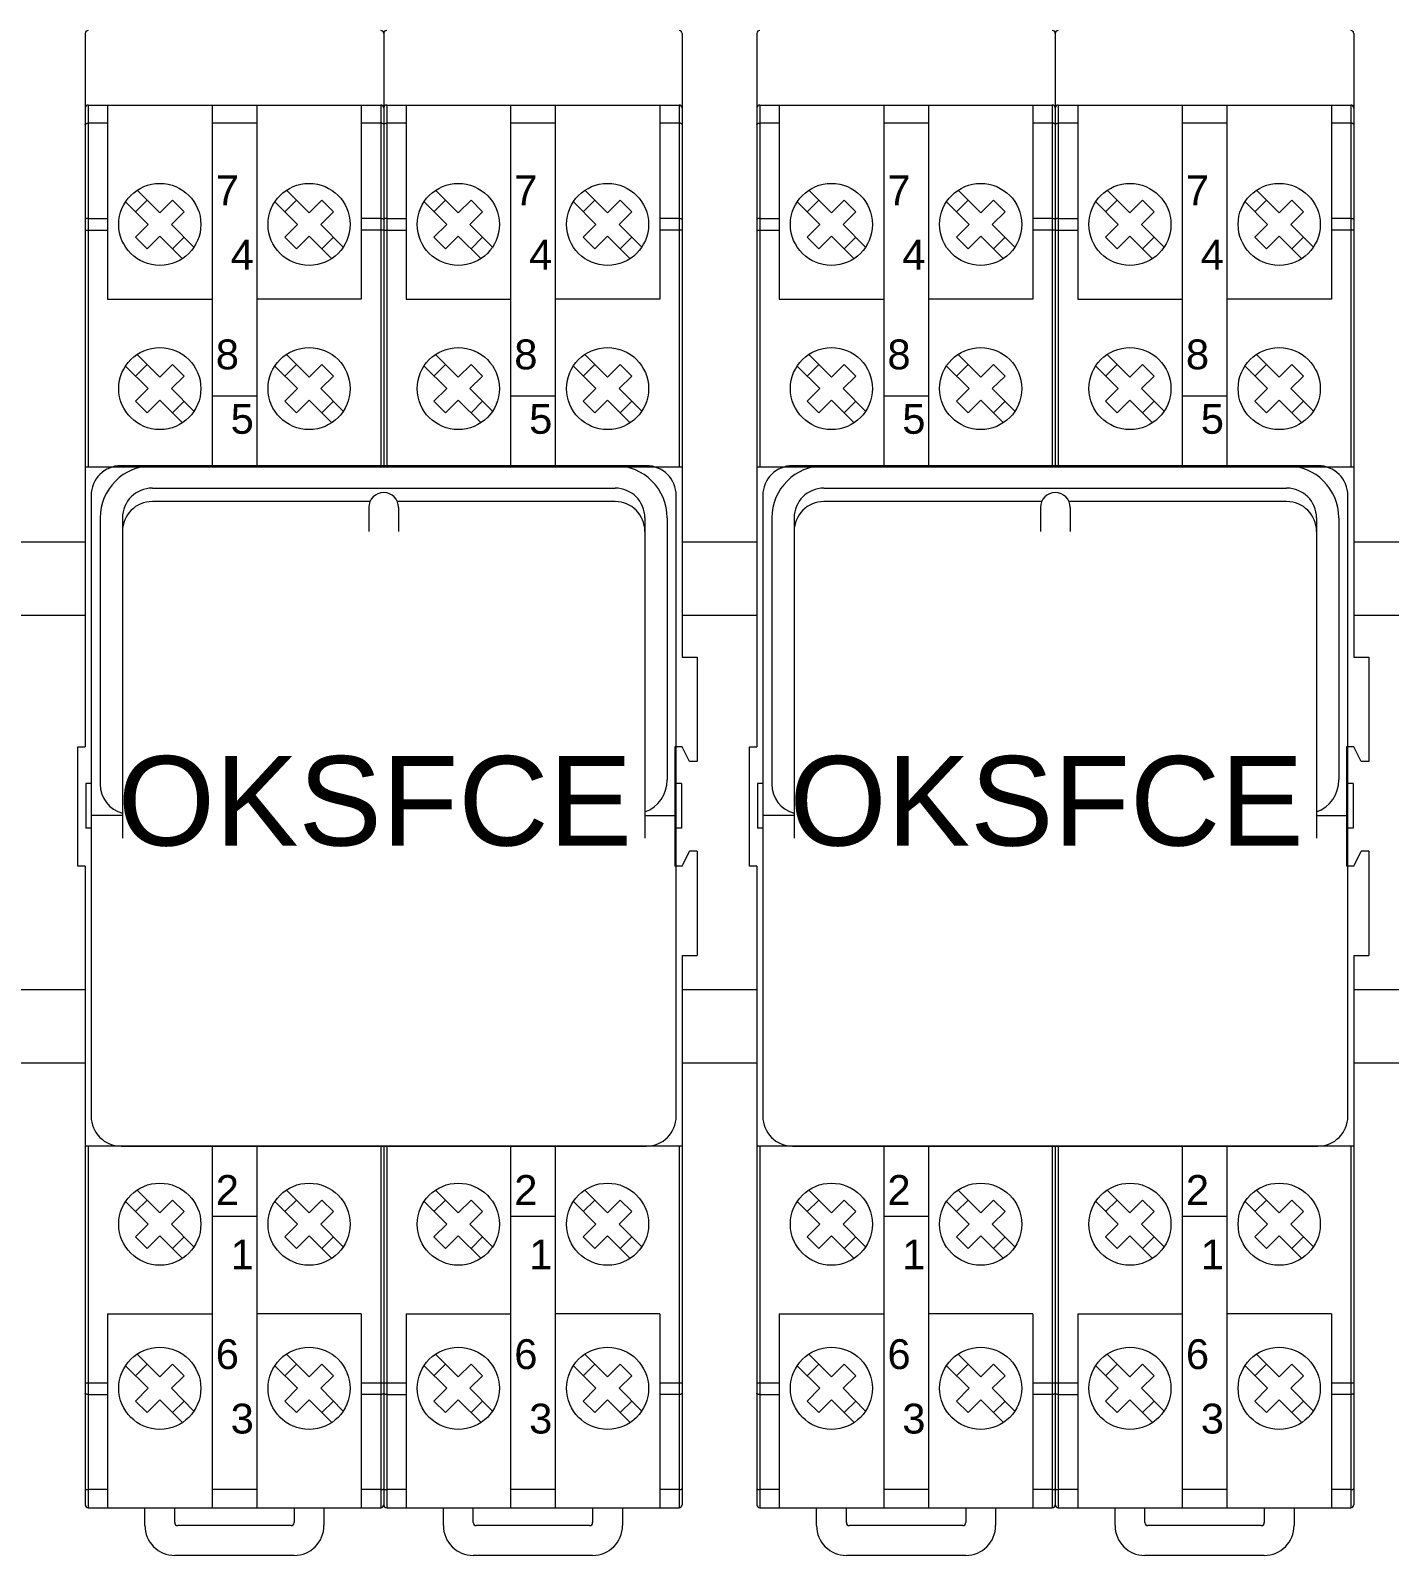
# Model space of a CAD drawing. Header units: millimetres. Extents: x 1359 to 3577, y 1336 to 3557.
# Drawn here: x 3193.5 to 3284.5, y 1929.4 to 2031.6 of the extents above; entities that cross this region are included whole.
import ezdxf

# ---------------------------------------------------------------- set-up
doc = ezdxf.new("R2010")
doc.units = ezdxf.units.MM
doc.set_wipeout_variables(frame=1)
doc.layers.add('000-PI-Oprema', color=30, linetype='Continuous', lineweight=5)
doc.layers.add('002-PI-Kabelska kanalica', color=150, linetype='Continuous')
doc.styles.get("Standard").update_dxf_attribs({"font": 'arial.ttf'})

msp = doc.modelspace()

# ---------------------------------------------------------------- linework, layer by layer
at = {"layer": '000-PI-Oprema', "color": 0, "linetype": 'ByBlock', "lineweight": 0}
for p, q in [((3197.35, 2026.56), (3216.95, 2026.56)), ((3198.65, 2026.56), (3198.65, 2013.56)), ((3215.65, 2026.56), (3215.65, 2013.56)), ((3217.35, 2026.56), (3236.95, 2026.56)), ((3218.65, 2026.56), (3218.65, 2013.56)), ((3235.65, 2026.56), (3235.65, 2013.56)), ((3242.35, 2026.56), (3261.95, 2026.56)), ((3243.65, 2026.56), (3243.65, 2013.56)), ((3260.65, 2026.56), (3260.65, 2013.56)), ((3262.35, 2026.56), (3281.95, 2026.56)), ((3263.65, 2026.56), (3263.65, 2013.56)), ((3280.65, 2026.56), (3280.65, 2013.56)), ((3198.65, 2025.34), (3197.35, 2025.34)), ((3208.65, 2025.34), (3205.65, 2025.34)), ((3216.95, 2025.34), (3215.65, 2025.34)), ((3218.65, 2025.34), (3217.35, 2025.34)), ((3228.65, 2025.34), (3225.65, 2025.34)), ((3236.95, 2025.34), (3235.65, 2025.34)), ((3243.65, 2025.34), (3242.35, 2025.34)), ((3253.65, 2025.34), (3250.65, 2025.34)), ((3261.95, 2025.34), (3260.65, 2025.34)), ((3263.65, 2025.34), (3262.35, 2025.34)), ((3273.65, 2025.34), (3270.65, 2025.34)), ((3281.95, 2025.34), (3280.65, 2025.34)), ((3200.63, 2020.85), (3202.15, 2019.33)), ((3210.63, 2020.85), (3212.15, 2019.33)), ((3220.63, 2020.85), (3222.15, 2019.33)), ((3230.63, 2020.85), (3232.15, 2019.33)), ((3245.63, 2020.85), (3247.15, 2019.33)), ((3255.63, 2020.85), (3257.15, 2019.33)), ((3265.63, 2020.85), (3267.15, 2019.33)), ((3275.63, 2020.85), (3277.15, 2019.33)), ((3199.86, 2020.07), (3201.37, 2018.56)), ((3200.52, 2019.4), (3201.3, 2020.18)), ((3202.15, 2019.33), (3203, 2020.18)), ((3203, 2020.18), (3203.78, 2019.4)), ((3209.86, 2020.07), (3211.37, 2018.56)), ((3210.52, 2019.4), (3211.3, 2020.18)), ((3212.15, 2019.33), (3213, 2020.18)), ((3213, 2020.18), (3213.78, 2019.4)), ((3219.86, 2020.07), (3221.37, 2018.56)), ((3220.52, 2019.4), (3221.3, 2020.18)), ((3222.15, 2019.33), (3223, 2020.18)), ((3223, 2020.18), (3223.78, 2019.4)), ((3229.86, 2020.07), (3231.37, 2018.56)), ((3230.52, 2019.4), (3231.3, 2020.18)), ((3232.15, 2019.33), (3233, 2020.18)), ((3233, 2020.18), (3233.78, 2019.4)), ((3244.86, 2020.07), (3246.37, 2018.56)), ((3245.52, 2019.4), (3246.3, 2020.18)), ((3247.15, 2019.33), (3248, 2020.18)), ((3248, 2020.18), (3248.78, 2019.4)), ((3254.86, 2020.07), (3256.37, 2018.56)), ((3255.52, 2019.4), (3256.3, 2020.18)), ((3257.15, 2019.33), (3258, 2020.18)), ((3258, 2020.18), (3258.78, 2019.4)), ((3264.86, 2020.07), (3266.37, 2018.56)), ((3265.52, 2019.4), (3266.3, 2020.18)), ((3267.15, 2019.33), (3268, 2020.18)), ((3268, 2020.18), (3268.78, 2019.4)), ((3274.86, 2020.07), (3276.37, 2018.56)), ((3275.52, 2019.4), (3276.3, 2020.18)), ((3277.15, 2019.33), (3278, 2020.18)), ((3278, 2020.18), (3278.78, 2019.4)), ((3197.35, 2018.96), (3198.65, 2018.96)), ((3200.52, 2017.71), (3201.37, 2018.56)), ((3202.93, 2018.56), (3203.78, 2019.4)), ((3202.93, 2018.56), (3204.44, 2017.04)), ((3210.52, 2017.71), (3211.37, 2018.56)), ((3212.93, 2018.56), (3213.78, 2019.4)), ((3212.93, 2018.56), (3214.44, 2017.04)), ((3216.95, 2018.96), (3215.65, 2018.96)), ((3217.35, 2018.96), (3218.65, 2018.96)), ((3220.52, 2017.71), (3221.37, 2018.56)), ((3222.93, 2018.56), (3223.78, 2019.4)), ((3222.93, 2018.56), (3224.44, 2017.04)), ((3230.52, 2017.71), (3231.37, 2018.56)), ((3232.93, 2018.56), (3233.78, 2019.4)), ((3232.93, 2018.56), (3234.44, 2017.04)), ((3236.95, 2018.96), (3235.65, 2018.96)), ((3242.35, 2018.96), (3243.65, 2018.96)), ((3245.52, 2017.71), (3246.37, 2018.56)), ((3247.93, 2018.56), (3248.78, 2019.4)), ((3247.93, 2018.56), (3249.44, 2017.04)), ((3255.52, 2017.71), (3256.37, 2018.56)), ((3257.93, 2018.56), (3258.78, 2019.4)), ((3257.93, 2018.56), (3259.44, 2017.04)), ((3261.95, 2018.96), (3260.65, 2018.96)), ((3262.35, 2018.96), (3263.65, 2018.96)), ((3265.52, 2017.71), (3266.37, 2018.56)), ((3267.93, 2018.56), (3268.78, 2019.4)), ((3267.93, 2018.56), (3269.44, 2017.04)), ((3275.52, 2017.71), (3276.37, 2018.56)), ((3277.93, 2018.56), (3278.78, 2019.4)), ((3277.93, 2018.56), (3279.44, 2017.04)), ((3281.95, 2018.96), (3280.65, 2018.96)), ((3197.15, 2018.18), (3198.65, 2018.18)), ((3200.52, 2017.71), (3201.3, 2016.93)), ((3201.3, 2016.93), (3202.15, 2017.78)), ((3202.15, 2017.78), (3203.67, 2016.26)), ((3203, 2016.93), (3203.78, 2017.71)), ((3210.52, 2017.71), (3211.3, 2016.93)), ((3211.3, 2016.93), (3212.15, 2017.78)), ((3212.15, 2017.78), (3213.67, 2016.26)), ((3213, 2016.93), (3213.78, 2017.71)), ((3217.15, 2018.18), (3215.65, 2018.18)), ((3217.15, 2018.18), (3218.65, 2018.18)), ((3220.52, 2017.71), (3221.3, 2016.93)), ((3221.3, 2016.93), (3222.15, 2017.78)), ((3222.15, 2017.78), (3223.67, 2016.26)), ((3223, 2016.93), (3223.78, 2017.71)), ((3230.52, 2017.71), (3231.3, 2016.93)), ((3231.3, 2016.93), (3232.15, 2017.78)), ((3232.15, 2017.78), (3233.67, 2016.26)), ((3233, 2016.93), (3233.78, 2017.71)), ((3237.15, 2018.18), (3235.65, 2018.18)), ((3242.15, 2018.18), (3243.65, 2018.18)), ((3245.52, 2017.71), (3246.3, 2016.93)), ((3246.3, 2016.93), (3247.15, 2017.78)), ((3247.15, 2017.78), (3248.67, 2016.26)), ((3248, 2016.93), (3248.78, 2017.71)), ((3255.52, 2017.71), (3256.3, 2016.93)), ((3256.3, 2016.93), (3257.15, 2017.78)), ((3257.15, 2017.78), (3258.67, 2016.26)), ((3258, 2016.93), (3258.78, 2017.71)), ((3262.15, 2018.18), (3260.65, 2018.18)), ((3262.15, 2018.18), (3263.65, 2018.18)), ((3265.52, 2017.71), (3266.3, 2016.93)), ((3266.3, 2016.93), (3267.15, 2017.78)), ((3267.15, 2017.78), (3268.67, 2016.26)), ((3268, 2016.93), (3268.78, 2017.71)), ((3275.52, 2017.71), (3276.3, 2016.93)), ((3276.3, 2016.93), (3277.15, 2017.78)), ((3277.15, 2017.78), (3278.67, 2016.26)), ((3278, 2016.93), (3278.78, 2017.71)), ((3282.15, 2018.18), (3280.65, 2018.18)), ((3198.65, 2013.56), (3205.65, 2013.56)), ((3215.65, 2013.56), (3208.65, 2013.56)), ((3218.65, 2013.56), (3225.65, 2013.56)), ((3235.65, 2013.56), (3228.65, 2013.56)), ((3243.65, 2013.56), (3250.65, 2013.56)), ((3260.65, 2013.56), (3253.65, 2013.56)), ((3263.65, 2013.56), (3270.65, 2013.56)), ((3280.65, 2013.56), (3273.65, 2013.56)), ((3200.63, 2009.85), (3202.15, 2008.33)), ((3210.63, 2009.85), (3212.15, 2008.33)), ((3220.63, 2009.85), (3222.15, 2008.33)), ((3230.63, 2009.85), (3232.15, 2008.33)), ((3245.63, 2009.85), (3247.15, 2008.33)), ((3255.63, 2009.85), (3257.15, 2008.33)), ((3265.63, 2009.85), (3267.15, 2008.33)), ((3275.63, 2009.85), (3277.15, 2008.33)), ((3199.86, 2009.07), (3201.37, 2007.56)), ((3200.52, 2008.4), (3201.3, 2009.18)), ((3202.15, 2008.33), (3203, 2009.18)), ((3202.93, 2007.56), (3203.78, 2008.4)), ((3203, 2009.18), (3203.78, 2008.4)), ((3209.86, 2009.07), (3211.37, 2007.56)), ((3210.52, 2008.4), (3211.3, 2009.18)), ((3212.15, 2008.33), (3213, 2009.18)), ((3212.93, 2007.56), (3213.78, 2008.4)), ((3213, 2009.18), (3213.78, 2008.4)), ((3219.86, 2009.07), (3221.37, 2007.56)), ((3220.52, 2008.4), (3221.3, 2009.18)), ((3222.15, 2008.33), (3223, 2009.18)), ((3222.93, 2007.56), (3223.78, 2008.4)), ((3223, 2009.18), (3223.78, 2008.4)), ((3229.86, 2009.07), (3231.37, 2007.56)), ((3230.52, 2008.4), (3231.3, 2009.18)), ((3232.15, 2008.33), (3233, 2009.18)), ((3232.93, 2007.56), (3233.78, 2008.4)), ((3233, 2009.18), (3233.78, 2008.4)), ((3244.86, 2009.07), (3246.37, 2007.56)), ((3245.52, 2008.4), (3246.3, 2009.18)), ((3247.15, 2008.33), (3248, 2009.18)), ((3247.93, 2007.56), (3248.78, 2008.4)), ((3248, 2009.18), (3248.78, 2008.4)), ((3254.86, 2009.07), (3256.37, 2007.56)), ((3255.52, 2008.4), (3256.3, 2009.18)), ((3257.15, 2008.33), (3258, 2009.18)), ((3257.93, 2007.56), (3258.78, 2008.4)), ((3258, 2009.18), (3258.78, 2008.4)), ((3264.86, 2009.07), (3266.37, 2007.56)), ((3265.52, 2008.4), (3266.3, 2009.18)), ((3267.15, 2008.33), (3268, 2009.18)), ((3267.93, 2007.56), (3268.78, 2008.4)), ((3268, 2009.18), (3268.78, 2008.4)), ((3274.86, 2009.07), (3276.37, 2007.56)), ((3275.52, 2008.4), (3276.3, 2009.18)), ((3277.15, 2008.33), (3278, 2009.18)), ((3277.93, 2007.56), (3278.78, 2008.4)), ((3278, 2009.18), (3278.78, 2008.4)), ((3200.52, 2006.71), (3201.37, 2007.56)), ((3202.93, 2007.56), (3204.44, 2006.04)), ((3210.52, 2006.71), (3211.37, 2007.56)), ((3212.93, 2007.56), (3214.44, 2006.04)), ((3220.52, 2006.71), (3221.37, 2007.56)), ((3222.93, 2007.56), (3224.44, 2006.04)), ((3230.52, 2006.71), (3231.37, 2007.56)), ((3232.93, 2007.56), (3234.44, 2006.04)), ((3245.52, 2006.71), (3246.37, 2007.56)), ((3247.93, 2007.56), (3249.44, 2006.04)), ((3255.52, 2006.71), (3256.37, 2007.56)), ((3257.93, 2007.56), (3259.44, 2006.04)), ((3265.52, 2006.71), (3266.37, 2007.56)), ((3267.93, 2007.56), (3269.44, 2006.04)), ((3275.52, 2006.71), (3276.37, 2007.56)), ((3277.93, 2007.56), (3279.44, 2006.04)), ((3200.52, 2006.71), (3201.3, 2005.93)), ((3201.3, 2005.93), (3202.15, 2006.78)), ((3202.15, 2006.78), (3203.67, 2005.26)), ((3203, 2005.93), (3203.78, 2006.71)), ((3208.65, 2007.04), (3205.65, 2007.04)), ((3210.52, 2006.71), (3211.3, 2005.93)), ((3211.3, 2005.93), (3212.15, 2006.78)), ((3212.15, 2006.78), (3213.67, 2005.26)), ((3213, 2005.93), (3213.78, 2006.71)), ((3220.52, 2006.71), (3221.3, 2005.93)), ((3221.3, 2005.93), (3222.15, 2006.78)), ((3222.15, 2006.78), (3223.67, 2005.26)), ((3223, 2005.93), (3223.78, 2006.71)), ((3228.65, 2007.04), (3225.65, 2007.04)), ((3230.52, 2006.71), (3231.3, 2005.93)), ((3231.3, 2005.93), (3232.15, 2006.78)), ((3232.15, 2006.78), (3233.67, 2005.26)), ((3233, 2005.93), (3233.78, 2006.71)), ((3245.52, 2006.71), (3246.3, 2005.93)), ((3246.3, 2005.93), (3247.15, 2006.78)), ((3247.15, 2006.78), (3248.67, 2005.26)), ((3248, 2005.93), (3248.78, 2006.71)), ((3253.65, 2007.04), (3250.65, 2007.04)), ((3255.52, 2006.71), (3256.3, 2005.93)), ((3256.3, 2005.93), (3257.15, 2006.78)), ((3257.15, 2006.78), (3258.67, 2005.26)), ((3258, 2005.93), (3258.78, 2006.71)), ((3265.52, 2006.71), (3266.3, 2005.93)), ((3266.3, 2005.93), (3267.15, 2006.78)), ((3267.15, 2006.78), (3268.67, 2005.26)), ((3268, 2005.93), (3268.78, 2006.71)), ((3273.65, 2007.04), (3270.65, 2007.04)), ((3275.52, 2006.71), (3276.3, 2005.93)), ((3276.3, 2005.93), (3277.15, 2006.78)), ((3277.15, 2006.78), (3278.67, 2005.26)), ((3278, 2005.93), (3278.78, 2006.71)), ((3238.15, 1989.56), (3238.15, 1982.56)), ((3283.15, 1989.56), (3283.15, 1982.56)), ((3238.15, 1976.56), (3238.15, 1969.56)), ((3283.15, 1976.56), (3283.15, 1969.56)), ((3199.86, 1953.07), (3201.37, 1951.56)), ((3200.52, 1952.4), (3201.3, 1953.18)), ((3200.63, 1953.85), (3202.15, 1952.33)), ((3202.15, 1952.33), (3203, 1953.18)), ((3203, 1953.18), (3203.78, 1952.4)), ((3209.86, 1953.07), (3211.37, 1951.56)), ((3210.52, 1952.4), (3211.3, 1953.18)), ((3210.63, 1953.85), (3212.15, 1952.33)), ((3212.15, 1952.33), (3213, 1953.18)), ((3213, 1953.18), (3213.78, 1952.4)), ((3219.86, 1953.07), (3221.37, 1951.56)), ((3220.52, 1952.4), (3221.3, 1953.18)), ((3220.63, 1953.85), (3222.15, 1952.33)), ((3222.15, 1952.33), (3223, 1953.18)), ((3223, 1953.18), (3223.78, 1952.4)), ((3229.86, 1953.07), (3231.37, 1951.56)), ((3230.52, 1952.4), (3231.3, 1953.18)), ((3230.63, 1953.85), (3232.15, 1952.33)), ((3232.15, 1952.33), (3233, 1953.18)), ((3233, 1953.18), (3233.78, 1952.4)), ((3244.86, 1953.07), (3246.37, 1951.56)), ((3245.52, 1952.4), (3246.3, 1953.18)), ((3245.63, 1953.85), (3247.15, 1952.33)), ((3247.15, 1952.33), (3248, 1953.18)), ((3248, 1953.18), (3248.78, 1952.4)), ((3254.86, 1953.07), (3256.37, 1951.56)), ((3255.52, 1952.4), (3256.3, 1953.18)), ((3255.63, 1953.85), (3257.15, 1952.33)), ((3257.15, 1952.33), (3258, 1953.18)), ((3258, 1953.18), (3258.78, 1952.4)), ((3264.86, 1953.07), (3266.37, 1951.56)), ((3265.52, 1952.4), (3266.3, 1953.18)), ((3265.63, 1953.85), (3267.15, 1952.33)), ((3267.15, 1952.33), (3268, 1953.18)), ((3268, 1953.18), (3268.78, 1952.4)), ((3274.86, 1953.07), (3276.37, 1951.56)), ((3275.52, 1952.4), (3276.3, 1953.18)), ((3275.63, 1953.85), (3277.15, 1952.33)), ((3277.15, 1952.33), (3278, 1953.18)), ((3278, 1953.18), (3278.78, 1952.4)), ((3202.93, 1951.56), (3203.78, 1952.4)), ((3208.65, 1952.07), (3205.65, 1952.07)), ((3212.93, 1951.56), (3213.78, 1952.4)), ((3222.93, 1951.56), (3223.78, 1952.4)), ((3228.65, 1952.07), (3225.65, 1952.07)), ((3232.93, 1951.56), (3233.78, 1952.4)), ((3247.93, 1951.56), (3248.78, 1952.4)), ((3253.65, 1952.07), (3250.65, 1952.07)), ((3257.93, 1951.56), (3258.78, 1952.4)), ((3267.93, 1951.56), (3268.78, 1952.4)), ((3273.65, 1952.07), (3270.65, 1952.07)), ((3277.93, 1951.56), (3278.78, 1952.4)), ((3200.52, 1950.71), (3201.37, 1951.56)), ((3202.93, 1951.56), (3204.44, 1950.04)), ((3210.52, 1950.71), (3211.37, 1951.56)), ((3212.93, 1951.56), (3214.44, 1950.04)), ((3220.52, 1950.71), (3221.37, 1951.56)), ((3222.93, 1951.56), (3224.44, 1950.04)), ((3230.52, 1950.71), (3231.37, 1951.56)), ((3232.93, 1951.56), (3234.44, 1950.04)), ((3245.52, 1950.71), (3246.37, 1951.56)), ((3247.93, 1951.56), (3249.44, 1950.04)), ((3255.52, 1950.71), (3256.37, 1951.56)), ((3257.93, 1951.56), (3259.44, 1950.04)), ((3265.52, 1950.71), (3266.37, 1951.56)), ((3267.93, 1951.56), (3269.44, 1950.04)), ((3275.52, 1950.71), (3276.37, 1951.56)), ((3277.93, 1951.56), (3279.44, 1950.04)), ((3200.52, 1950.71), (3201.3, 1949.93)), ((3201.3, 1949.93), (3202.15, 1950.78)), ((3202.15, 1950.78), (3203.67, 1949.26)), ((3203, 1949.93), (3203.78, 1950.71)), ((3210.52, 1950.71), (3211.3, 1949.93)), ((3211.3, 1949.93), (3212.15, 1950.78)), ((3212.15, 1950.78), (3213.67, 1949.26)), ((3213, 1949.93), (3213.78, 1950.71)), ((3220.52, 1950.71), (3221.3, 1949.93)), ((3221.3, 1949.93), (3222.15, 1950.78)), ((3222.15, 1950.78), (3223.67, 1949.26)), ((3223, 1949.93), (3223.78, 1950.71)), ((3230.52, 1950.71), (3231.3, 1949.93)), ((3231.3, 1949.93), (3232.15, 1950.78)), ((3232.15, 1950.78), (3233.67, 1949.26)), ((3233, 1949.93), (3233.78, 1950.71)), ((3245.52, 1950.71), (3246.3, 1949.93)), ((3246.3, 1949.93), (3247.15, 1950.78)), ((3247.15, 1950.78), (3248.67, 1949.26)), ((3248, 1949.93), (3248.78, 1950.71)), ((3255.52, 1950.71), (3256.3, 1949.93)), ((3256.3, 1949.93), (3257.15, 1950.78)), ((3257.15, 1950.78), (3258.67, 1949.26)), ((3258, 1949.93), (3258.78, 1950.71)), ((3265.52, 1950.71), (3266.3, 1949.93)), ((3266.3, 1949.93), (3267.15, 1950.78)), ((3267.15, 1950.78), (3268.67, 1949.26)), ((3268, 1949.93), (3268.78, 1950.71)), ((3275.52, 1950.71), (3276.3, 1949.93)), ((3276.3, 1949.93), (3277.15, 1950.78)), ((3277.15, 1950.78), (3278.67, 1949.26)), ((3278, 1949.93), (3278.78, 1950.71)), ((3198.65, 1945.56), (3198.65, 1932.56)), ((3198.65, 1945.56), (3205.65, 1945.56)), ((3215.65, 1945.56), (3208.65, 1945.56)), ((3215.65, 1945.56), (3215.65, 1932.56)), ((3218.65, 1945.56), (3218.65, 1932.56)), ((3218.65, 1945.56), (3225.65, 1945.56)), ((3235.65, 1945.56), (3228.65, 1945.56)), ((3235.65, 1945.56), (3235.65, 1932.56)), ((3243.65, 1945.56), (3243.65, 1932.56)), ((3243.65, 1945.56), (3250.65, 1945.56)), ((3260.65, 1945.56), (3253.65, 1945.56)), ((3260.65, 1945.56), (3260.65, 1932.56)), ((3263.65, 1945.56), (3263.65, 1932.56)), ((3263.65, 1945.56), (3270.65, 1945.56)), ((3280.65, 1945.56), (3273.65, 1945.56)), ((3280.65, 1945.56), (3280.65, 1932.56)), ((3200.63, 1942.85), (3202.15, 1941.33)), ((3210.63, 1942.85), (3212.15, 1941.33)), ((3220.63, 1942.85), (3222.15, 1941.33)), ((3230.63, 1942.85), (3232.15, 1941.33)), ((3245.63, 1942.85), (3247.15, 1941.33)), ((3255.63, 1942.85), (3257.15, 1941.33)), ((3265.63, 1942.85), (3267.15, 1941.33)), ((3275.63, 1942.85), (3277.15, 1941.33)), ((3199.86, 1942.07), (3201.37, 1940.56)), ((3200.52, 1941.4), (3201.3, 1942.18)), ((3202.15, 1941.33), (3203, 1942.18)), ((3203, 1942.18), (3203.78, 1941.4)), ((3209.86, 1942.07), (3211.37, 1940.56)), ((3210.52, 1941.4), (3211.3, 1942.18)), ((3212.15, 1941.33), (3213, 1942.18)), ((3213, 1942.18), (3213.78, 1941.4)), ((3219.86, 1942.07), (3221.37, 1940.56)), ((3220.52, 1941.4), (3221.3, 1942.18)), ((3222.15, 1941.33), (3223, 1942.18)), ((3223, 1942.18), (3223.78, 1941.4)), ((3229.86, 1942.07), (3231.37, 1940.56)), ((3230.52, 1941.4), (3231.3, 1942.18)), ((3232.15, 1941.33), (3233, 1942.18)), ((3233, 1942.18), (3233.78, 1941.4)), ((3244.86, 1942.07), (3246.37, 1940.56)), ((3245.52, 1941.4), (3246.3, 1942.18)), ((3247.15, 1941.33), (3248, 1942.18)), ((3248, 1942.18), (3248.78, 1941.4)), ((3254.86, 1942.07), (3256.37, 1940.56)), ((3255.52, 1941.4), (3256.3, 1942.18)), ((3257.15, 1941.33), (3258, 1942.18)), ((3258, 1942.18), (3258.78, 1941.4)), ((3264.86, 1942.07), (3266.37, 1940.56)), ((3265.52, 1941.4), (3266.3, 1942.18)), ((3267.15, 1941.33), (3268, 1942.18)), ((3268, 1942.18), (3268.78, 1941.4)), ((3274.86, 1942.07), (3276.37, 1940.56)), ((3275.52, 1941.4), (3276.3, 1942.18)), ((3277.15, 1941.33), (3278, 1942.18)), ((3278, 1942.18), (3278.78, 1941.4)), ((3197.15, 1940.93), (3198.65, 1940.93)), ((3202.93, 1940.56), (3203.78, 1941.4)), ((3212.93, 1940.56), (3213.78, 1941.4)), ((3215.65, 1940.93), (3217.15, 1940.93)), ((3217.15, 1940.93), (3218.65, 1940.93)), ((3222.93, 1940.56), (3223.78, 1941.4)), ((3232.93, 1940.56), (3233.78, 1941.4)), ((3235.65, 1940.93), (3237.15, 1940.93)), ((3242.15, 1940.93), (3243.65, 1940.93)), ((3247.93, 1940.56), (3248.78, 1941.4)), ((3257.93, 1940.56), (3258.78, 1941.4)), ((3260.65, 1940.93), (3262.15, 1940.93)), ((3262.15, 1940.93), (3263.65, 1940.93)), ((3267.93, 1940.56), (3268.78, 1941.4)), ((3277.93, 1940.56), (3278.78, 1941.4)), ((3280.65, 1940.93), (3282.15, 1940.93)), ((3197.35, 1940.15), (3198.65, 1940.15)), ((3200.52, 1939.71), (3201.37, 1940.56)), ((3201.3, 1938.93), (3202.15, 1939.78)), ((3202.15, 1939.78), (3203.67, 1938.26)), ((3202.93, 1940.56), (3204.44, 1939.04)), ((3210.52, 1939.71), (3211.37, 1940.56)), ((3211.3, 1938.93), (3212.15, 1939.78)), ((3212.15, 1939.78), (3213.67, 1938.26)), ((3212.93, 1940.56), (3214.44, 1939.04)), ((3216.95, 1940.15), (3215.65, 1940.15)), ((3217.35, 1940.15), (3218.65, 1940.15)), ((3220.52, 1939.71), (3221.37, 1940.56)), ((3221.3, 1938.93), (3222.15, 1939.78)), ((3222.15, 1939.78), (3223.67, 1938.26)), ((3222.93, 1940.56), (3224.44, 1939.04)), ((3230.52, 1939.71), (3231.37, 1940.56)), ((3231.3, 1938.93), (3232.15, 1939.78)), ((3232.15, 1939.78), (3233.67, 1938.26)), ((3232.93, 1940.56), (3234.44, 1939.04)), ((3236.95, 1940.15), (3235.65, 1940.15)), ((3242.35, 1940.15), (3243.65, 1940.15)), ((3245.52, 1939.71), (3246.37, 1940.56)), ((3246.3, 1938.93), (3247.15, 1939.78)), ((3247.15, 1939.78), (3248.67, 1938.26)), ((3247.93, 1940.56), (3249.44, 1939.04)), ((3255.52, 1939.71), (3256.37, 1940.56)), ((3256.3, 1938.93), (3257.15, 1939.78)), ((3257.15, 1939.78), (3258.67, 1938.26)), ((3257.93, 1940.56), (3259.44, 1939.04)), ((3261.95, 1940.15), (3260.65, 1940.15)), ((3262.35, 1940.15), (3263.65, 1940.15)), ((3265.52, 1939.71), (3266.37, 1940.56)), ((3266.3, 1938.93), (3267.15, 1939.78)), ((3267.15, 1939.78), (3268.67, 1938.26)), ((3267.93, 1940.56), (3269.44, 1939.04)), ((3275.52, 1939.71), (3276.37, 1940.56)), ((3276.3, 1938.93), (3277.15, 1939.78)), ((3277.15, 1939.78), (3278.67, 1938.26)), ((3277.93, 1940.56), (3279.44, 1939.04)), ((3281.95, 1940.15), (3280.65, 1940.15)), ((3200.52, 1939.71), (3201.3, 1938.93)), ((3203, 1938.93), (3203.78, 1939.71)), ((3210.52, 1939.71), (3211.3, 1938.93)), ((3213, 1938.93), (3213.78, 1939.71)), ((3220.52, 1939.71), (3221.3, 1938.93)), ((3223, 1938.93), (3223.78, 1939.71)), ((3230.52, 1939.71), (3231.3, 1938.93)), ((3233, 1938.93), (3233.78, 1939.71)), ((3245.52, 1939.71), (3246.3, 1938.93)), ((3248, 1938.93), (3248.78, 1939.71)), ((3255.52, 1939.71), (3256.3, 1938.93)), ((3258, 1938.93), (3258.78, 1939.71)), ((3265.52, 1939.71), (3266.3, 1938.93)), ((3268, 1938.93), (3268.78, 1939.71)), ((3275.52, 1939.71), (3276.3, 1938.93)), ((3278, 1938.93), (3278.78, 1939.71)), ((3198.65, 1933.77), (3197.35, 1933.77)), ((3208.65, 1933.77), (3205.65, 1933.77)), ((3216.95, 1933.77), (3215.65, 1933.77)), ((3218.65, 1933.77), (3217.35, 1933.77)), ((3228.65, 1933.77), (3225.65, 1933.77)), ((3236.95, 1933.77), (3235.65, 1933.77)), ((3243.65, 1933.77), (3242.35, 1933.77)), ((3253.65, 1933.77), (3250.65, 1933.77)), ((3261.95, 1933.77), (3260.65, 1933.77)), ((3263.65, 1933.77), (3262.35, 1933.77)), ((3273.65, 1933.77), (3270.65, 1933.77)), ((3281.95, 1933.77), (3280.65, 1933.77)), ((3197.35, 1932.56), (3216.95, 1932.56)), ((3201.15, 1931.36), (3201.15, 1932.56)), ((3203.15, 1931.56), (3203.15, 1932.56)), ((3203.15, 1931.56), (3203.15, 1932.56)), ((3211.15, 1932.56), (3211.15, 1931.56)), ((3211.15, 1932.56), (3211.15, 1931.56)), ((3213.15, 1932.56), (3213.15, 1931.36)), ((3217.35, 1932.56), (3236.95, 1932.56)), ((3221.15, 1931.36), (3221.15, 1932.56)), ((3223.15, 1931.56), (3223.15, 1932.56)), ((3231.15, 1932.56), (3231.15, 1931.56)), ((3233.15, 1932.56), (3233.15, 1931.36)), ((3242.35, 1932.56), (3261.95, 1932.56)), ((3246.15, 1931.36), (3246.15, 1932.56)), ((3248.15, 1931.56), (3248.15, 1932.56)), ((3248.15, 1931.56), (3248.15, 1932.56)), ((3256.15, 1932.56), (3256.15, 1931.56)), ((3256.15, 1932.56), (3256.15, 1931.56)), ((3258.15, 1932.56), (3258.15, 1931.36)), ((3262.35, 1932.56), (3281.95, 1932.56)), ((3266.15, 1931.36), (3266.15, 1932.56)), ((3268.15, 1931.56), (3268.15, 1932.56)), ((3276.15, 1932.56), (3276.15, 1931.56)), ((3278.15, 1932.56), (3278.15, 1931.36)), ((3210.95, 1931.36), (3203.35, 1931.36)), ((3210.95, 1931.36), (3203.35, 1931.36)), ((3230.95, 1931.36), (3223.35, 1931.36)), ((3255.95, 1931.36), (3248.35, 1931.36)), ((3255.95, 1931.36), (3248.35, 1931.36)), ((3275.95, 1931.36), (3268.35, 1931.36)), ((3211.15, 1929.36), (3203.15, 1929.36)), ((3231.15, 1929.36), (3223.15, 1929.36)), ((3256.15, 1929.36), (3248.15, 1929.36)), ((3276.15, 1929.36), (3268.15, 1929.36))]:
    msp.add_line(p, q, dxfattribs=at)
for points in [[(3197.15, 2025.26), (3197.15, 2025.27), (3197.16, 2025.28), (3197.16, 2025.29), (3197.18, 2025.3), (3197.19, 2025.31), (3197.21, 2025.32), (3197.23, 2025.32), (3197.25, 2025.33), (3197.27, 2025.34), (3197.3, 2025.34), (3197.32, 2025.34), (3197.35, 2025.34)], [(3217.15, 2025.26), (3217.15, 2025.27), (3217.14, 2025.28), (3217.13, 2025.29), (3217.12, 2025.3), (3217.11, 2025.31), (3217.09, 2025.32), (3217.07, 2025.32), (3217.05, 2025.33), (3217.03, 2025.34), (3217, 2025.34), (3216.98, 2025.34), (3216.95, 2025.34)], [(3217.15, 2025.26), (3217.15, 2025.27), (3217.16, 2025.28), (3217.16, 2025.29), (3217.18, 2025.3), (3217.19, 2025.31), (3217.21, 2025.32), (3217.23, 2025.32), (3217.25, 2025.33), (3217.27, 2025.34), (3217.3, 2025.34), (3217.32, 2025.34), (3217.35, 2025.34)], [(3237.15, 2025.26), (3237.15, 2025.27), (3237.14, 2025.28), (3237.13, 2025.29), (3237.12, 2025.3), (3237.11, 2025.31), (3237.09, 2025.32), (3237.07, 2025.32), (3237.05, 2025.33), (3237.03, 2025.34), (3237, 2025.34), (3236.98, 2025.34), (3236.95, 2025.34)], [(3242.15, 2025.26), (3242.15, 2025.27), (3242.16, 2025.28), (3242.16, 2025.29), (3242.18, 2025.3), (3242.19, 2025.31), (3242.21, 2025.32), (3242.23, 2025.32), (3242.25, 2025.33), (3242.27, 2025.34), (3242.3, 2025.34), (3242.32, 2025.34), (3242.35, 2025.34)], [(3262.15, 2025.26), (3262.15, 2025.27), (3262.14, 2025.28), (3262.13, 2025.29), (3262.12, 2025.3), (3262.11, 2025.31), (3262.09, 2025.32), (3262.07, 2025.32), (3262.05, 2025.33), (3262.03, 2025.34), (3262, 2025.34), (3261.98, 2025.34), (3261.95, 2025.34)], [(3262.15, 2025.26), (3262.15, 2025.27), (3262.16, 2025.28), (3262.16, 2025.29), (3262.18, 2025.3), (3262.19, 2025.31), (3262.21, 2025.32), (3262.23, 2025.32), (3262.25, 2025.33), (3262.27, 2025.34), (3262.3, 2025.34), (3262.32, 2025.34), (3262.35, 2025.34)], [(3282.15, 2025.26), (3282.15, 2025.27), (3282.14, 2025.28), (3282.13, 2025.29), (3282.12, 2025.3), (3282.11, 2025.31), (3282.09, 2025.32), (3282.07, 2025.32), (3282.05, 2025.33), (3282.03, 2025.34), (3282, 2025.34), (3281.98, 2025.34), (3281.95, 2025.34)], [(3197.35, 2018.96), (3197.32, 2018.96), (3197.3, 2018.96), (3197.27, 2018.96), (3197.25, 2018.95), (3197.23, 2018.95), (3197.21, 2018.94), (3197.19, 2018.93), (3197.18, 2018.92), (3197.16, 2018.92), (3197.16, 2018.91), (3197.15, 2018.9), (3197.15, 2018.89)], [(3216.95, 2018.96), (3216.98, 2018.96), (3217, 2018.96), (3217.03, 2018.96), (3217.05, 2018.95), (3217.07, 2018.95), (3217.09, 2018.94), (3217.11, 2018.93), (3217.12, 2018.92), (3217.13, 2018.92), (3217.14, 2018.91), (3217.15, 2018.9), (3217.15, 2018.89)], [(3217.35, 2018.96), (3217.32, 2018.96), (3217.3, 2018.96), (3217.27, 2018.96), (3217.25, 2018.95), (3217.23, 2018.95), (3217.21, 2018.94), (3217.19, 2018.93), (3217.18, 2018.92), (3217.16, 2018.92), (3217.16, 2018.91), (3217.15, 2018.9), (3217.15, 2018.89)], [(3236.95, 2018.96), (3236.98, 2018.96), (3237, 2018.96), (3237.03, 2018.96), (3237.05, 2018.95), (3237.07, 2018.95), (3237.09, 2018.94), (3237.11, 2018.93), (3237.12, 2018.92), (3237.13, 2018.92), (3237.14, 2018.91), (3237.15, 2018.9), (3237.15, 2018.89)], [(3242.35, 2018.96), (3242.32, 2018.96), (3242.3, 2018.96), (3242.27, 2018.96), (3242.25, 2018.95), (3242.23, 2018.95), (3242.21, 2018.94), (3242.19, 2018.93), (3242.18, 2018.92), (3242.16, 2018.92), (3242.16, 2018.91), (3242.15, 2018.9), (3242.15, 2018.89)], [(3261.95, 2018.96), (3261.98, 2018.96), (3262, 2018.96), (3262.03, 2018.96), (3262.05, 2018.95), (3262.07, 2018.95), (3262.09, 2018.94), (3262.11, 2018.93), (3262.12, 2018.92), (3262.13, 2018.92), (3262.14, 2018.91), (3262.15, 2018.9), (3262.15, 2018.89)], [(3262.35, 2018.96), (3262.32, 2018.96), (3262.3, 2018.96), (3262.27, 2018.96), (3262.25, 2018.95), (3262.23, 2018.95), (3262.21, 2018.94), (3262.19, 2018.93), (3262.18, 2018.92), (3262.16, 2018.92), (3262.16, 2018.91), (3262.15, 2018.9), (3262.15, 2018.89)], [(3281.95, 2018.96), (3281.98, 2018.96), (3282, 2018.96), (3282.03, 2018.96), (3282.05, 2018.95), (3282.07, 2018.95), (3282.09, 2018.94), (3282.11, 2018.93), (3282.12, 2018.92), (3282.13, 2018.92), (3282.14, 2018.91), (3282.15, 2018.9), (3282.15, 2018.89)], [(3197.35, 1940.15), (3197.32, 1940.15), (3197.3, 1940.15), (3197.27, 1940.15), (3197.25, 1940.16), (3197.23, 1940.16), (3197.21, 1940.17), (3197.19, 1940.18), (3197.18, 1940.19), (3197.16, 1940.2), (3197.16, 1940.21), (3197.15, 1940.22), (3197.15, 1940.23)], [(3217.15, 1940.23), (3217.15, 1940.22), (3217.14, 1940.21), (3217.13, 1940.2), (3217.12, 1940.19), (3217.11, 1940.18), (3217.09, 1940.17), (3217.07, 1940.16), (3217.05, 1940.16), (3217.03, 1940.15), (3217, 1940.15), (3216.98, 1940.15), (3216.95, 1940.15)], [(3217.35, 1940.15), (3217.32, 1940.15), (3217.3, 1940.15), (3217.27, 1940.15), (3217.25, 1940.16), (3217.23, 1940.16), (3217.21, 1940.17), (3217.19, 1940.18), (3217.18, 1940.19), (3217.16, 1940.2), (3217.16, 1940.21), (3217.15, 1940.22), (3217.15, 1940.23)], [(3237.15, 1940.23), (3237.15, 1940.22), (3237.14, 1940.21), (3237.13, 1940.2), (3237.12, 1940.19), (3237.11, 1940.18), (3237.09, 1940.17), (3237.07, 1940.16), (3237.05, 1940.16), (3237.03, 1940.15), (3237, 1940.15), (3236.98, 1940.15), (3236.95, 1940.15)], [(3242.35, 1940.15), (3242.32, 1940.15), (3242.3, 1940.15), (3242.27, 1940.15), (3242.25, 1940.16), (3242.23, 1940.16), (3242.21, 1940.17), (3242.19, 1940.18), (3242.18, 1940.19), (3242.16, 1940.2), (3242.16, 1940.21), (3242.15, 1940.22), (3242.15, 1940.23)], [(3262.15, 1940.23), (3262.15, 1940.22), (3262.14, 1940.21), (3262.13, 1940.2), (3262.12, 1940.19), (3262.11, 1940.18), (3262.09, 1940.17), (3262.07, 1940.16), (3262.05, 1940.16), (3262.03, 1940.15), (3262, 1940.15), (3261.98, 1940.15), (3261.95, 1940.15)], [(3262.35, 1940.15), (3262.32, 1940.15), (3262.3, 1940.15), (3262.27, 1940.15), (3262.25, 1940.16), (3262.23, 1940.16), (3262.21, 1940.17), (3262.19, 1940.18), (3262.18, 1940.19), (3262.16, 1940.2), (3262.16, 1940.21), (3262.15, 1940.22), (3262.15, 1940.23)], [(3282.15, 1940.23), (3282.15, 1940.22), (3282.14, 1940.21), (3282.13, 1940.2), (3282.12, 1940.19), (3282.11, 1940.18), (3282.09, 1940.17), (3282.07, 1940.16), (3282.05, 1940.16), (3282.03, 1940.15), (3282, 1940.15), (3281.98, 1940.15), (3281.95, 1940.15)], [(3197.15, 1933.85), (3197.15, 1933.84), (3197.16, 1933.83), (3197.16, 1933.82), (3197.18, 1933.81), (3197.19, 1933.8), (3197.21, 1933.79), (3197.23, 1933.79), (3197.25, 1933.78), (3197.27, 1933.78), (3197.3, 1933.77), (3197.32, 1933.77), (3197.35, 1933.77)], [(3216.95, 1933.77), (3216.98, 1933.77), (3217, 1933.77), (3217.03, 1933.78), (3217.05, 1933.78), (3217.07, 1933.79), (3217.09, 1933.79), (3217.11, 1933.8), (3217.12, 1933.81), (3217.13, 1933.82), (3217.14, 1933.83), (3217.15, 1933.84), (3217.15, 1933.85)], [(3217.15, 1933.85), (3217.15, 1933.84), (3217.16, 1933.83), (3217.16, 1933.82), (3217.18, 1933.81), (3217.19, 1933.8), (3217.21, 1933.79), (3217.23, 1933.79), (3217.25, 1933.78), (3217.27, 1933.78), (3217.3, 1933.77), (3217.32, 1933.77), (3217.35, 1933.77)], [(3236.95, 1933.77), (3236.98, 1933.77), (3237, 1933.77), (3237.03, 1933.78), (3237.05, 1933.78), (3237.07, 1933.79), (3237.09, 1933.79), (3237.11, 1933.8), (3237.12, 1933.81), (3237.13, 1933.82), (3237.14, 1933.83), (3237.15, 1933.84), (3237.15, 1933.85)], [(3242.15, 1933.85), (3242.15, 1933.84), (3242.16, 1933.83), (3242.16, 1933.82), (3242.18, 1933.81), (3242.19, 1933.8), (3242.21, 1933.79), (3242.23, 1933.79), (3242.25, 1933.78), (3242.27, 1933.78), (3242.3, 1933.77), (3242.32, 1933.77), (3242.35, 1933.77)], [(3261.95, 1933.77), (3261.98, 1933.77), (3262, 1933.77), (3262.03, 1933.78), (3262.05, 1933.78), (3262.07, 1933.79), (3262.09, 1933.79), (3262.11, 1933.8), (3262.12, 1933.81), (3262.13, 1933.82), (3262.14, 1933.83), (3262.15, 1933.84), (3262.15, 1933.85)], [(3262.15, 1933.85), (3262.15, 1933.84), (3262.16, 1933.83), (3262.16, 1933.82), (3262.18, 1933.81), (3262.19, 1933.8), (3262.21, 1933.79), (3262.23, 1933.79), (3262.25, 1933.78), (3262.27, 1933.78), (3262.3, 1933.77), (3262.32, 1933.77), (3262.35, 1933.77)], [(3281.95, 1933.77), (3281.98, 1933.77), (3282, 1933.77), (3282.03, 1933.78), (3282.05, 1933.78), (3282.07, 1933.79), (3282.09, 1933.79), (3282.11, 1933.8), (3282.12, 1933.81), (3282.13, 1933.82), (3282.14, 1933.83), (3282.15, 1933.84), (3282.15, 1933.85)]]:
    msp.add_lwpolyline(points, dxfattribs=at)
for centre in [(3202.15, 2018.56), (3212.15, 2018.56), (3222.15, 2018.56), (3232.15, 2018.56), (3247.15, 2018.56), (3257.15, 2018.56), (3267.15, 2018.56), (3277.15, 2018.56), (3202.15, 2007.56), (3212.15, 2007.56), (3222.15, 2007.56), (3232.15, 2007.56), (3247.15, 2007.56), (3257.15, 2007.56), (3267.15, 2007.56), (3277.15, 2007.56), (3202.15, 1951.56), (3212.15, 1951.56), (3222.15, 1951.56), (3232.15, 1951.56), (3247.15, 1951.56), (3257.15, 1951.56), (3267.15, 1951.56), (3277.15, 1951.56), (3202.15, 1940.56), (3212.15, 1940.56), (3222.15, 1940.56), (3232.15, 1940.56), (3247.15, 1940.56), (3257.15, 1940.56), (3267.15, 1940.56), (3277.15, 1940.56)]:
    msp.add_circle(centre, 2.75, dxfattribs=at)
for centre, radius, start, end in [((3197.35, 2031.36), 0.2, 90, 180), ((3216.95, 2031.36), 0.2, 0, 90), ((3217.35, 2031.36), 0.2, 90, 180), ((3236.95, 2031.36), 0.2, 0, 90), ((3242.35, 2031.36), 0.2, 90, 180), ((3261.95, 2031.36), 0.2, 0, 90), ((3262.35, 2031.36), 0.2, 90, 180), ((3281.95, 2031.36), 0.2, 0, 90), ((3197.35, 2026.36), 0.2, 90, 180), ((3216.95, 2026.36), 0.2, 0, 90), ((3217.35, 2026.36), 0.2, 90, 180), ((3236.95, 2026.36), 0.2, 0, 90), ((3242.35, 2026.36), 0.2, 90, 180), ((3261.95, 2026.36), 0.2, 0, 90), ((3262.35, 2026.36), 0.2, 90, 180), ((3281.95, 2026.36), 0.2, 0, 90), ((3197.35, 1932.76), 0.2, 180, 270), ((3216.95, 1932.76), 0.2, 270, 0), ((3217.35, 1932.76), 0.2, 180, 270), ((3236.95, 1932.76), 0.2, 270, 0), ((3242.35, 1932.76), 0.2, 180, 270), ((3261.95, 1932.76), 0.2, 270, 0), ((3262.35, 1932.76), 0.2, 180, 270), ((3281.95, 1932.76), 0.2, 270, 0), ((3203.15, 1931.36), 2, 180, 270), ((3203.35, 1931.56), 0.2, 180, 270), ((3203.35, 1931.56), 0.2, 180, 270), ((3210.95, 1931.56), 0.2, 270, 0), ((3210.95, 1931.56), 0.2, 270, 0), ((3211.15, 1931.36), 2, 270, 0), ((3223.15, 1931.36), 2, 180, 270), ((3223.35, 1931.56), 0.2, 180, 270), ((3230.95, 1931.56), 0.2, 270, 0), ((3231.15, 1931.36), 2, 270, 0), ((3248.15, 1931.36), 2, 180, 270), ((3248.35, 1931.56), 0.2, 180, 270), ((3248.35, 1931.56), 0.2, 180, 270), ((3255.95, 1931.56), 0.2, 270, 0), ((3255.95, 1931.56), 0.2, 270, 0), ((3256.15, 1931.36), 2, 270, 0), ((3268.15, 1931.36), 2, 180, 270), ((3268.35, 1931.56), 0.2, 180, 270), ((3275.95, 1931.56), 0.2, 270, 0), ((3276.15, 1931.36), 2, 270, 0)]:
    msp.add_arc(centre, radius, start, end, dxfattribs=at)

# ---------------------------------------------------------------- texts
at = {"layer": '000-PI-Oprema', "color": 0, "linetype": 'ByBlock', "lineweight": 0, "char_height": 1.9995, "width": 2.5471}
for s, insert, attachment_point in [('{\\fArial|b0|i0|c0|p34;7}', (3205.9, 2021.85), 1), ('{\\fArial|b0|i0|c0|p34;7}', (3225.9, 2021.85), 1), ('{\\fArial|b0|i0|c0|p34;7}', (3250.9, 2021.85), 1), ('{\\fArial|b0|i0|c0|p34;7}', (3270.9, 2021.85), 1), ('{\\fArial|b0|i0|c0|p34;4}', (3208.45, 2017.53), 3), ('{\\fArial|b0|i0|c0|p34;4}', (3228.45, 2017.53), 3), ('{\\fArial|b0|i0|c0|p34;4}', (3253.45, 2017.53), 3), ('{\\fArial|b0|i0|c0|p34;4}', (3273.45, 2017.53), 3), ('{\\fArial|b0|i0|c0|p34;8}', (3205.9, 2010.85), 1), ('{\\fArial|b0|i0|c0|p34;8}', (3225.9, 2010.85), 1), ('{\\fArial|b0|i0|c0|p34;8}', (3250.9, 2010.85), 1), ('{\\fArial|b0|i0|c0|p34;8}', (3270.9, 2010.85), 1), ('{\\fArial|b0|i0|c0|p34;5}', (3208.45, 2006.53), 3), ('{\\fArial|b0|i0|c0|p34;5}', (3228.45, 2006.53), 3), ('{\\fArial|b0|i0|c0|p34;5}', (3253.45, 2006.53), 3), ('{\\fArial|b0|i0|c0|p34;5}', (3273.45, 2006.53), 3), ('{\\fArial|b0|i0|c0|p34;2}', (3205.9, 1954.85), 1), ('{\\fArial|b0|i0|c0|p34;2}', (3225.9, 1954.85), 1), ('{\\fArial|b0|i0|c0|p34;2}', (3250.9, 1954.85), 1), ('{\\fArial|b0|i0|c0|p34;2}', (3270.9, 1954.85), 1), ('{\\fArial|b0|i0|c0|p34;1}', (3208.45, 1950.53), 3), ('{\\fArial|b0|i0|c0|p34;1}', (3228.45, 1950.53), 3), ('{\\fArial|b0|i0|c0|p34;1}', (3253.45, 1950.53), 3), ('{\\fArial|b0|i0|c0|p34;1}', (3273.45, 1950.53), 3), ('{\\fArial|b0|i0|c0|p34;6}', (3205.9, 1943.85), 1), ('{\\fArial|b0|i0|c0|p34;6}', (3225.9, 1943.85), 1), ('{\\fArial|b0|i0|c0|p34;6}', (3250.9, 1943.85), 1), ('{\\fArial|b0|i0|c0|p34;6}', (3270.9, 1943.85), 1), ('{\\fArial|b0|i0|c0|p34;3}', (3208.45, 1939.53), 3), ('{\\fArial|b0|i0|c0|p34;3}', (3228.45, 1939.53), 3), ('{\\fArial|b0|i0|c0|p34;3}', (3253.45, 1939.53), 3), ('{\\fArial|b0|i0|c0|p34;3}', (3273.45, 1939.53), 3)]:
    msp.add_mtext(s, dxfattribs=dict(at, insert=insert, attachment_point=attachment_point))

# ---------------------------------------------------------------- wipeouts: each hides what was drawn before it
at = {"color": 0, "linetype": 'ByBlock', "lineweight": 0}
for points in [[(3197.15, 2002.31), (3237.15, 2002.31), (3237.15, 1956.81), (3197.15, 1956.81)], [(3242.15, 2002.31), (3282.15, 2002.31), (3282.15, 1956.81), (3242.15, 1956.81)]]:
    msp.add_wipeout(points, dxfattribs=at).dxf.layer = '000-PI-Oprema'

# ---------------------------------------------------------------- next in the draw order: linework, layer by layer
at = {"layer": '000-PI-Oprema', "color": 0, "linetype": 'ByBlock', "lineweight": 0}
for p, q in [((3197.15, 2031.36), (3197.15, 1983.56)), ((3217.15, 2031.36), (3217.15, 2002.31)), ((3237.15, 2031.36), (3237.15, 1989.56)), ((3242.15, 2031.36), (3242.15, 1983.56)), ((3262.15, 2031.36), (3262.15, 2002.31)), ((3282.15, 2031.36), (3282.15, 1989.56)), ((3197.35, 2026.56), (3197.35, 2002.31)), ((3205.65, 2026.56), (3205.65, 2002.31)), ((3208.65, 2026.56), (3208.65, 2002.31)), ((3216.95, 2026.56), (3216.95, 2002.31)), ((3217.35, 2026.56), (3217.35, 2002.31)), ((3225.65, 2026.56), (3225.65, 2002.31)), ((3228.65, 2026.56), (3228.65, 2002.31)), ((3236.95, 2026.56), (3236.95, 2002.31)), ((3242.35, 2026.56), (3242.35, 2002.31)), ((3250.65, 2026.56), (3250.65, 2002.31)), ((3253.65, 2026.56), (3253.65, 2002.31)), ((3261.95, 2026.56), (3261.95, 2002.31)), ((3262.35, 2026.56), (3262.35, 2002.31)), ((3270.65, 2026.56), (3270.65, 2002.31)), ((3273.65, 2026.56), (3273.65, 2002.31)), ((3281.95, 2026.56), (3281.95, 2002.31)), ((3197.15, 2002.31), (3217.15, 2002.31)), ((3234.75, 2002.39), (3199.55, 2002.39)), ((3201.65, 2002.39), (3232.65, 2002.39)), ((3217.15, 2002.31), (3237.15, 2002.31)), ((3242.15, 2002.31), (3262.15, 2002.31)), ((3279.75, 2002.39), (3244.55, 2002.39)), ((3246.65, 2002.39), (3277.65, 2002.39)), ((3262.15, 2002.31), (3282.15, 2002.31)), ((3197.55, 2000.39), (3197.55, 1958.79)), ((3201.65, 2000.89), (3232.65, 2000.89)), ((3236.75, 1958.79), (3236.75, 2000.39)), ((3242.55, 2000.39), (3242.55, 1958.79)), ((3246.65, 2000.89), (3277.65, 2000.89)), ((3281.75, 1958.79), (3281.75, 2000.39)), ((3216.23, 1999.99), (3201.65, 1999.99)), ((3216.15, 1999.59), (3216.15, 1997.99)), ((3232.65, 1999.99), (3218.07, 1999.99)), ((3218.15, 1999.59), (3218.15, 1997.99)), ((3261.23, 1999.99), (3246.65, 1999.99)), ((3261.15, 1999.59), (3261.15, 1997.99)), ((3277.65, 1999.99), (3263.07, 1999.99)), ((3263.15, 1999.59), (3263.15, 1997.99)), ((3198.15, 1998.89), (3198.15, 1981.04)), ((3199.65, 1998.89), (3199.65, 1981.04)), ((3234.65, 1998.89), (3234.65, 1981.34)), ((3236.15, 1998.89), (3236.15, 1981.34)), ((3243.15, 1998.89), (3243.15, 1981.04)), ((3244.65, 1998.89), (3244.65, 1981.04)), ((3279.65, 1998.89), (3279.65, 1981.34)), ((3281.15, 1998.89), (3281.15, 1981.34)), ((3199.65, 1997.99), (3199.65, 1977.44)), ((3234.65, 1997.99), (3234.65, 1977.44)), ((3244.65, 1997.99), (3244.65, 1977.44)), ((3279.65, 1997.99), (3279.65, 1977.44)), ((3237.15, 1989.56), (3238.15, 1989.56)), ((3282.15, 1989.56), (3283.15, 1989.56)), ((3196.65, 1975.56), (3196.65, 1983.56)), ((3196.65, 1983.56), (3197.15, 1983.56)), ((3236.65, 1983.56), (3236.65, 1975.56)), ((3237.15, 1983.56), (3236.65, 1983.56)), ((3237.65, 1982.56), (3237.15, 1983.56)), ((3241.65, 1975.56), (3241.65, 1983.56)), ((3241.65, 1983.56), (3242.15, 1983.56)), ((3281.65, 1983.56), (3281.65, 1975.56)), ((3282.15, 1983.56), (3281.65, 1983.56)), ((3282.65, 1982.56), (3282.15, 1983.56)), ((3238.15, 1982.56), (3237.65, 1982.56)), ((3283.15, 1982.56), (3282.65, 1982.56)), ((3197.2, 1981.09), (3197.2, 1978.09)), ((3197.55, 1981.09), (3197.2, 1981.09)), ((3237.1, 1981.09), (3236.75, 1981.09)), ((3237.1, 1981.09), (3237.1, 1978.09)), ((3242.2, 1981.09), (3242.2, 1978.09)), ((3242.55, 1981.09), (3242.2, 1981.09)), ((3282.1, 1981.09), (3281.75, 1981.09)), ((3282.1, 1981.09), (3282.1, 1978.09)), ((3199.65, 1978.94), (3197.55, 1978.94)), ((3234.65, 1978.94), (3236.75, 1978.94)), ((3244.65, 1978.94), (3242.55, 1978.94)), ((3279.65, 1978.94), (3281.75, 1978.94)), ((3197.55, 1978.09), (3197.2, 1978.09)), ((3237.1, 1978.09), (3236.75, 1978.09)), ((3242.55, 1978.09), (3242.2, 1978.09)), ((3282.1, 1978.09), (3281.75, 1978.09)), ((3237.15, 1975.56), (3237.65, 1976.56)), ((3238.15, 1976.56), (3237.65, 1976.56)), ((3282.15, 1975.56), (3282.65, 1976.56)), ((3283.15, 1976.56), (3282.65, 1976.56)), ((3197.15, 1975.56), (3196.65, 1975.56)), ((3197.15, 1975.56), (3197.15, 1932.76)), ((3237.15, 1975.56), (3236.65, 1975.56)), ((3242.15, 1975.56), (3241.65, 1975.56)), ((3242.15, 1975.56), (3242.15, 1932.76)), ((3282.15, 1975.56), (3281.65, 1975.56)), ((3237.15, 1969.56), (3237.15, 1932.76)), ((3237.15, 1969.56), (3238.15, 1969.56)), ((3282.15, 1969.56), (3282.15, 1932.76)), ((3282.15, 1969.56), (3283.15, 1969.56)), ((3197.15, 1956.81), (3217.15, 1956.81)), ((3197.35, 1956.81), (3197.35, 1932.56)), ((3199.55, 1956.79), (3234.75, 1956.79)), ((3205.65, 1956.81), (3205.65, 1932.56)), ((3208.65, 1956.81), (3208.65, 1932.56)), ((3216.95, 1956.81), (3216.95, 1932.56)), ((3217.15, 1956.81), (3237.15, 1956.81)), ((3217.15, 1956.81), (3217.15, 1932.76)), ((3217.35, 1956.81), (3217.35, 1932.56)), ((3225.65, 1956.81), (3225.65, 1932.56)), ((3228.65, 1956.81), (3228.65, 1932.56)), ((3236.95, 1956.81), (3236.95, 1932.56)), ((3242.15, 1956.81), (3262.15, 1956.81)), ((3242.35, 1956.81), (3242.35, 1932.56)), ((3244.55, 1956.79), (3279.75, 1956.79)), ((3250.65, 1956.81), (3250.65, 1932.56)), ((3253.65, 1956.81), (3253.65, 1932.56)), ((3261.95, 1956.81), (3261.95, 1932.56)), ((3262.15, 1956.81), (3282.15, 1956.81)), ((3262.15, 1956.81), (3262.15, 1932.76)), ((3262.35, 1956.81), (3262.35, 1932.56)), ((3270.65, 1956.81), (3270.65, 1932.56)), ((3273.65, 1956.81), (3273.65, 1932.56)), ((3281.95, 1956.81), (3281.95, 1932.56))]:
    msp.add_line(p, q, dxfattribs=at)
for centre, radius, start, end in [((3199.55, 2000.39), 2, 90, 180), ((3201.65, 1998.89), 3.5, 90, 180), ((3232.65, 1998.89), 3.5, 0, 90), ((3234.75, 2000.39), 2, 0, 90), ((3244.55, 2000.39), 2, 90, 180), ((3246.65, 1998.89), 3.5, 90, 180), ((3277.65, 1998.89), 3.5, 0, 90), ((3279.75, 2000.39), 2, 0, 90), ((3201.65, 1998.89), 2, 90, 180), ((3217.15, 1999.59), 1, 0, 180), ((3232.65, 1998.89), 2, 0, 90), ((3246.65, 1998.89), 2, 90, 180), ((3262.15, 1999.59), 1, 0, 180), ((3277.65, 1998.89), 2, 0, 90), ((3201.65, 1997.99), 2, 90, 180), ((3232.65, 1997.99), 2, 0, 90), ((3246.65, 1997.99), 2, 90, 180), ((3277.65, 1997.99), 2, 0, 90), ((3200.15, 1981.04), 2, 180, 255.5225), ((3233.85, 1981.34), 2.3, 290.3544, 0), ((3245.15, 1981.04), 2, 180, 255.5225), ((3278.85, 1981.34), 2.3, 290.3544, 0), ((3199.55, 1958.79), 2, 180, 270), ((3234.75, 1958.79), 2, 270, 0), ((3244.55, 1958.79), 2, 180, 270), ((3279.75, 1958.79), 2, 270, 0)]:
    msp.add_arc(centre, radius, start, end, dxfattribs=at)
at = {"layer": '002-PI-Kabelska kanalica', "color": 0, "linetype": 'ByBlock', "lineweight": 0, "ltscale": 0.25}
for p, q in [((3192.15, 1997.29), (3197.15, 1997.29)), ((3237.15, 1997.29), (3242.15, 1997.29)), ((3282.15, 1997.29), (3287.15, 1997.29)), ((3192.15, 1992.38), (3197.15, 1992.38)), ((3237.15, 1992.38), (3242.15, 1992.38)), ((3282.15, 1992.38), (3287.15, 1992.38)), ((3192.15, 1967.29), (3197.15, 1967.29)), ((3237.15, 1967.29), (3242.15, 1967.29)), ((3282.15, 1967.29), (3287.15, 1967.29)), ((3192.15, 1962.38), (3197.15, 1962.38)), ((3237.15, 1962.38), (3242.15, 1962.38)), ((3282.15, 1962.38), (3287.15, 1962.38))]:
    msp.add_line(p, q, dxfattribs=at)

# ---------------------------------------------------------------- next in the draw order: texts
at = {"layer": '000-PI-Oprema', "color": 0, "linetype": 'ByBlock', "lineweight": 0, "char_height": 6, "attachment_point": 5}
for insert in [(3216.56, 1979.89), (3261.56, 1979.89)]:
    msp.add_mtext_dynamic_manual_height_columns('{\\fArial|b0|i0|c238|p34;OK}S{\\fArial|b0|i0|c238|p34;FC}E', width=44.995, gutter_width=1, heights=[10], dxfattribs=dict(at, insert=insert))

doc.saveas('drawing.dxf')
